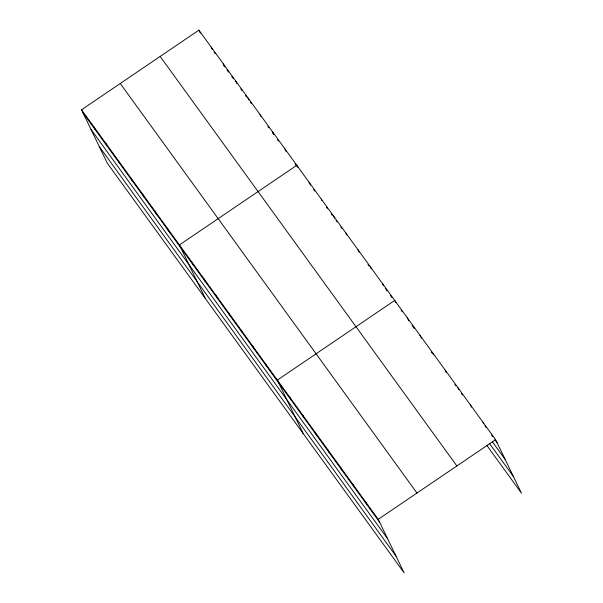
<?xml version="1.0" encoding="UTF-8"?>
<svg xmlns="http://www.w3.org/2000/svg" width="603" height="603" viewBox="0 0 603 603"><rect width="100%" height="100%" fill="white"/><g stroke="black" fill="none" stroke-linecap="round" stroke-linejoin="round"><path stroke-width="0.9" d="M81.518 109.791L378.232 519.319L404.108 572.85L107.394 163.323L81.518 109.791L198.892 30.15L495.606 439.677L521.482 493.209L486.945 445.534M378.232 519.319L495.606 439.677M214.178 52.242L215.241 53.712M223.223 64.732L224.286 66.202M226.947 69.873L228.545 72.074M231.74 76.483L233.338 78.684M240.785 88.973L241.848 90.435M245.572 95.583L246.642 97.045M250.366 102.193L251.428 103.656M267.928 126.426L268.991 127.896M272.714 133.037L273.777 134.507L272.33 131.507M277.501 139.647L278.571 141.117M295.063 163.888L296.661 166.089M313.688 189.591L314.751 191.061M326.464 207.221L327.527 208.691M331.251 213.831L332.313 215.301M336.037 220.442L337.107 221.912M340.831 227.052L341.893 228.522M367.966 264.513L369.036 265.976M385.528 288.747L387.126 290.955M390.322 295.357L391.912 297.558M401.108 310.251L402.201 311.759M412.075 325.386L414.269 328.409M431.266 351.866L432.359 353.381M454.835 384.405L455.936 385.92M461.416 393.488L462.516 395.003M484.993 426.027L486.086 427.542M491.573 435.11L492.666 436.625M494.859 439.647L497.053 442.677M492.508 441.946L505.118 459.35M489.297 443.235L513.424 476.536M160.157 56.433L456.87 465.961M120.253 83.508L416.967 493.035M82.965 112.791L379.679 522.319M91.03 129.464L387.744 538.992M99.337 146.65L396.043 556.177M482.995 422.273L483.719 423.773M470.385 404.869L471.471 407.115M457.775 387.465L458.86 389.711M445.165 370.061L446.25 372.307M432.555 352.649L433.64 354.903M419.944 335.245L421.391 338.245M407.334 317.841L408.781 320.841M395.809 302.691L394.724 300.437L277.35 380.078L303.226 433.61M382.483 283.546L383.568 285.792M370.242 266.654L371.335 268.9M358.001 249.763L359.094 252.009M345.768 232.864L346.853 235.117M333.527 215.972L334.612 218.226M321.286 199.08L322.01 200.58M309.045 182.189L310.5 185.189M297.897 167.544L296.804 165.297L179.43 244.939L205.306 298.47M284.571 148.398L286.018 151.398M260.089 114.615L261.174 116.861M247.848 97.724L248.941 99.97M235.607 80.832L237.062 83.832M223.374 63.933L224.821 66.933M211.133 47.042L212.218 49.295M198.892 30.15L200.339 33.15M365.622 501.915L367.069 504.915M353.011 484.51L354.458 487.51M340.401 467.106L341.848 470.106M327.791 449.702L329.238 452.695M315.181 432.291L316.628 435.291M302.57 414.887L304.018 417.887M289.96 397.483L291.407 400.482M265.109 363.187L266.556 366.187M252.868 346.295L254.315 349.295M240.627 329.404L242.082 332.396M228.386 312.505L229.841 315.505M216.153 295.613L217.6 298.613M203.912 278.722L205.359 281.722M191.671 261.83L193.118 264.83M167.189 228.04L168.644 231.039M154.956 211.148L156.403 214.148M142.715 194.256L144.162 197.256M130.474 177.365L131.921 180.365M118.233 160.473L119.688 163.473M105.992 143.574L107.447 146.574M93.759 126.683L95.206 129.683"/></g></svg>
